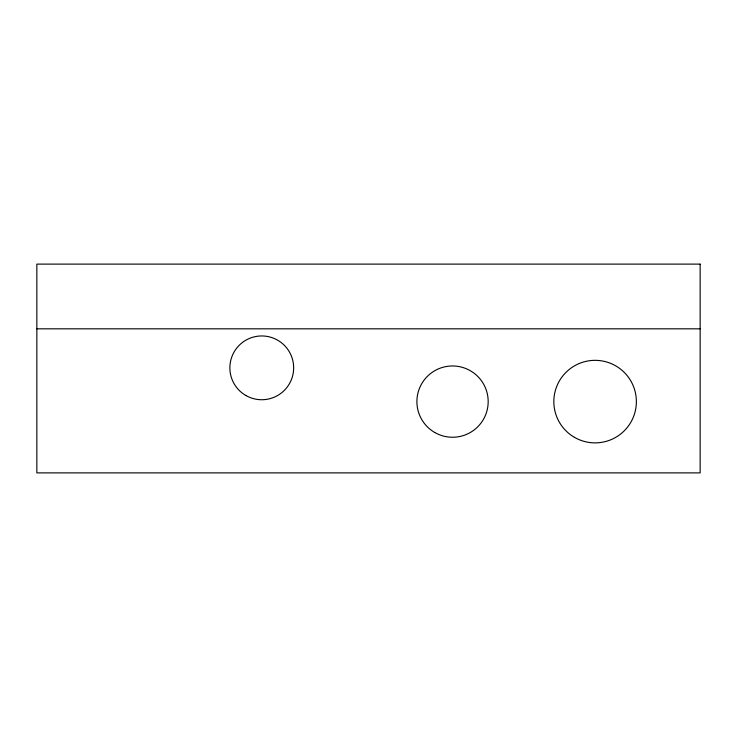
<?xml version="1.0" encoding="UTF-8"?>
<svg xmlns="http://www.w3.org/2000/svg" width="737" height="737" viewBox="0 0 737 737"><rect width="100%" height="100%" fill="white"/><g stroke="black" fill="none" stroke-linecap="round" stroke-linejoin="round"><path stroke-width="1.11" d="M36.85 328.822L700.15 328.822M700.15 264.113L36.85 264.113L36.85 472.887L700.15 472.887L700.15 264.113M245.817 395.465A31.894 31.894 0 0 0 293.658 367.846A31.894 31.894 0 0 0 245.817 340.227A31.894 31.894 0 0 0 245.817 395.465M434.719 432.472A35.643 35.643 0 0 0 488.18 401.61A35.643 35.643 0 0 0 434.719 370.739A35.643 35.643 0 0 0 434.719 432.472M574.464 437.345A41.272 41.272 0 0 0 636.372 401.61A41.272 41.272 0 0 0 574.464 365.865A41.272 41.272 0 0 0 574.464 437.345"/></g></svg>
